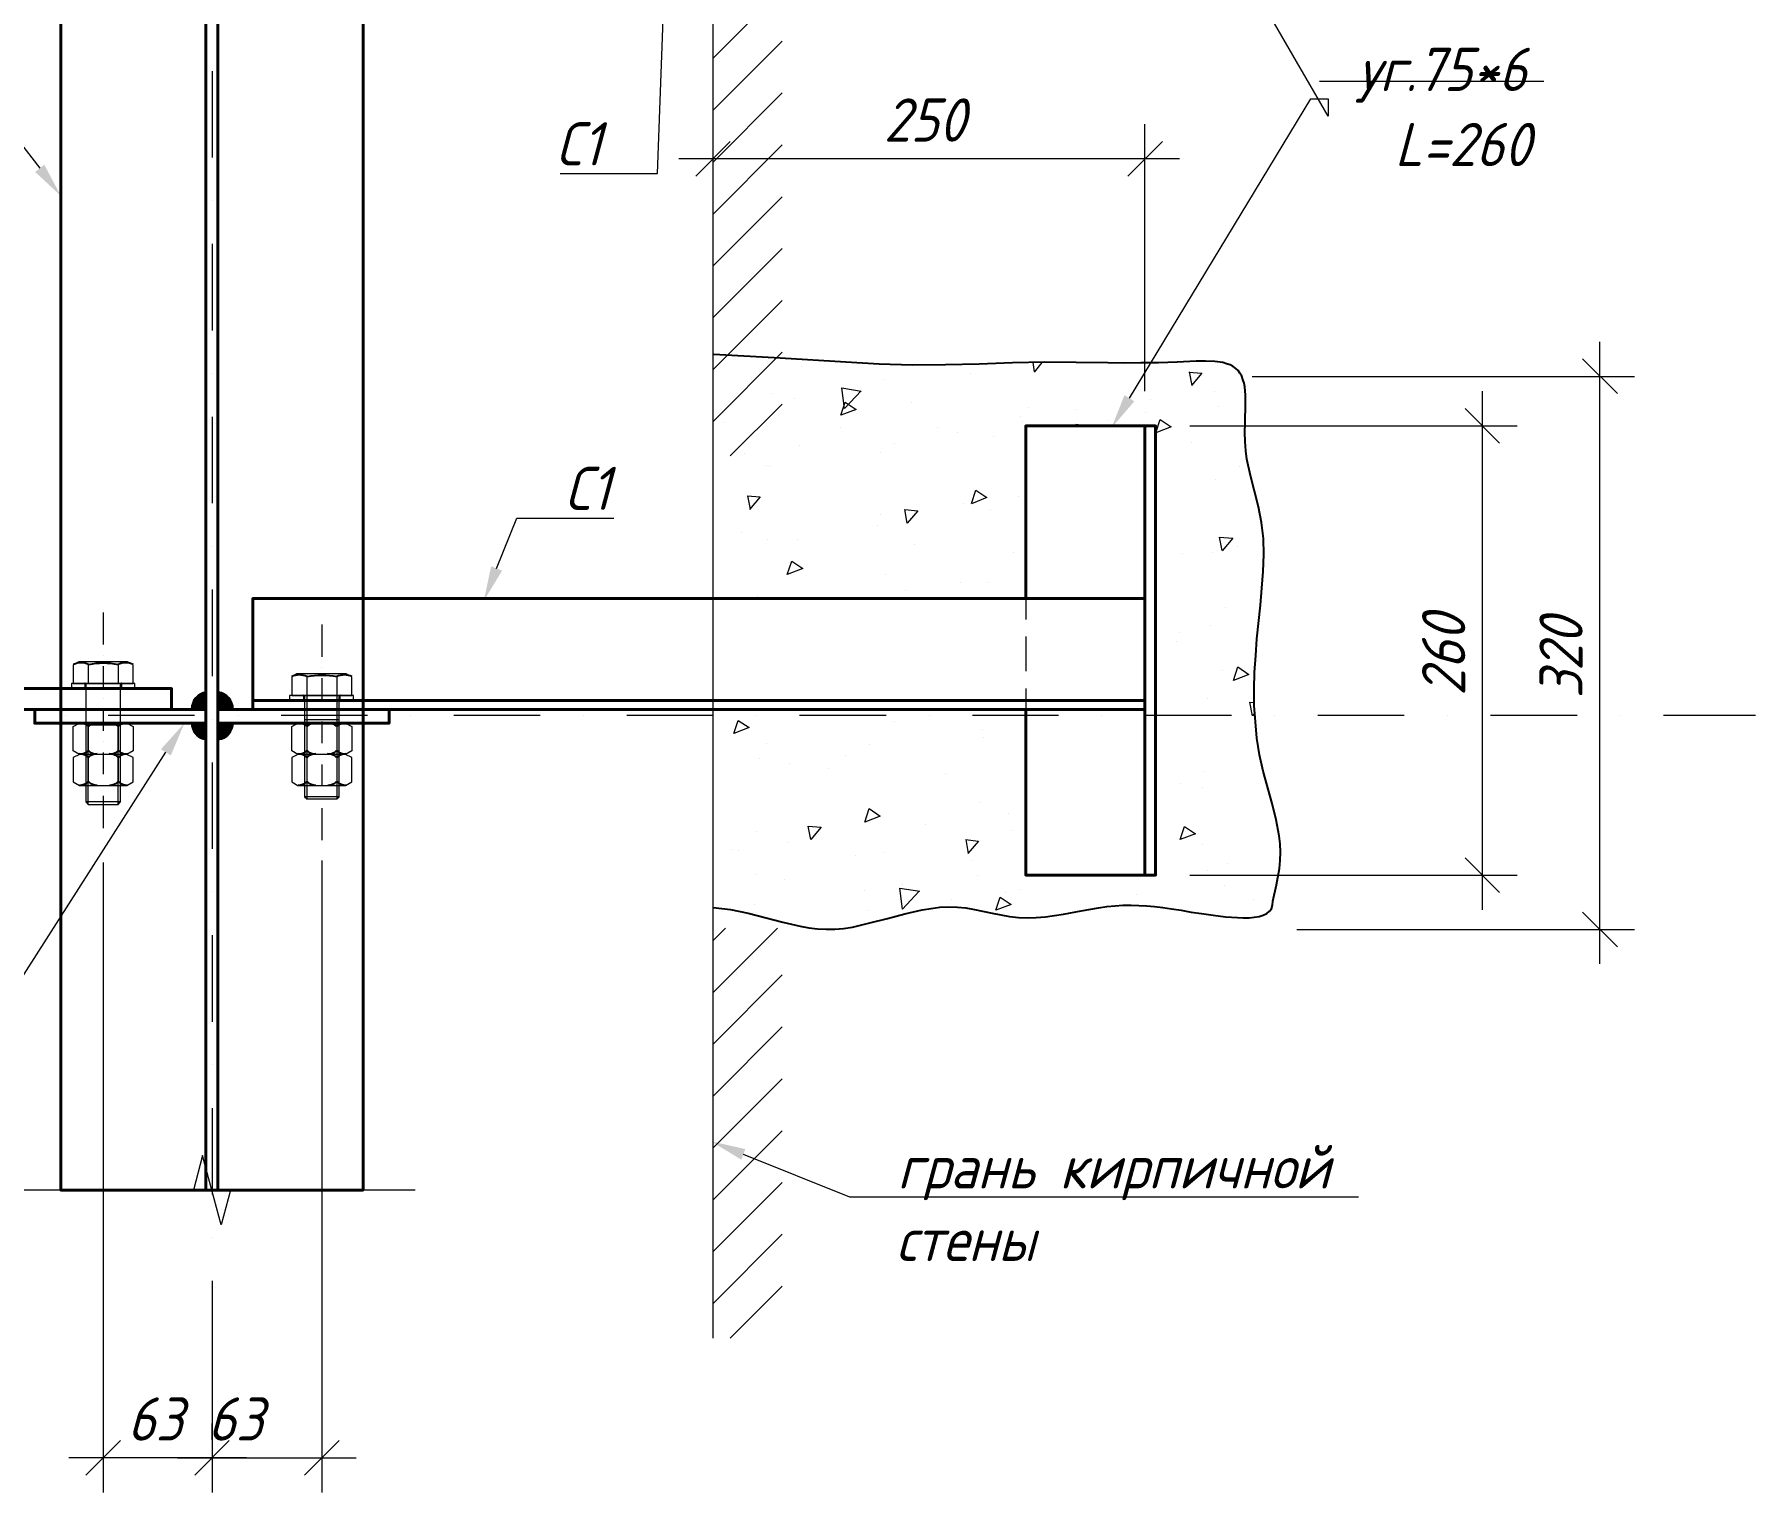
# Model space of a CAD drawing. Header units: millimetres. Extents: x 504091 to 2165846, y 135022 to 442887.
# Drawn here: x 902539 to 907519, y 276645 to 280862 of the extents above; entities that cross this region are included whole.
import ezdxf

# ---------------------------------------------------------------- set-up
doc = ezdxf.new("R2010")
doc.units = ezdxf.units.MM
for name, color, linetype in [('PDF _Геометрия', 7, 'Continuous'), ('PDF _Сплошная заливка', 7, 'Continuous'), ('PDF _Текст', 7, 'Continuous')]:
    doc.layers.add(name, color=color, linetype=linetype)
doc.styles.add('GOST 2.304_new', font='isocpeur.ttf', dxfattribs={"width": 0.9, "oblique": 15})

msp = doc.modelspace()

# ---------------------------------------------------------------- linework, layer by layer
at = {"layer": 'PDF _Геометрия', "lineweight": 40}
for points in [[(903035.3417, 277520.1293), (903035.3417, 282667.0966)], [(903070.2544, 277520.1293), (903070.2544, 282667.0966)], [(902615.3323, 281944.5111), (902615.3323, 277520.1293), (903490.2638, 277520.1293), (903490.2638, 281944.5111)], [(905407.2843, 278910.2865), (905407.2843, 278431.0314), (905782.8596, 278431.0314), (905782.8596, 279730.2042), (905407.2843, 279730.2042), (905407.2843, 279230.8479)], [(905752.1788, 279730.2042), (905752.1788, 278431.0314)], [(905752.1788, 278935.6775), (903170.7604, 278935.6775)]]:
    msp.add_lwpolyline(points, dxfattribs=at)
at = {"layer": 'PDF _Геометрия', "lineweight": 9}
for points in [[(904060.5034, 280460.1955), (904291.1383, 280460.1955), (904341.9203, 280460.1955), (904393.7603, 281878.9176)], [(905707.7445, 279810.6091), (906232.4919, 280676.019), (906282.2159, 280676.019), (906282.2159, 280626.295), (905827.2938, 281412.358)], [(904502.73, 279643.4517), (904502.73, 281352.0544)], [(904502.73, 280793.4524), (904702.6841, 280993.4065)], [(904502.73, 280643.2223), (904702.6841, 280843.1764)], [(901975.2675, 280718.3373), (902315.9301, 280718.3373), (902365.6541, 280718.3373), (902555.0287, 280475.0069)], [(903053.327, 280756.4238), (903053.327, 280506.7456)], [(906256.8249, 280726.801), (906906.4113, 280726.801)], [(904502.73, 280492.9922), (904702.6841, 280692.9463)], [(904552.454, 280552.2379), (904453.0059, 280452.7898)], [(904502.73, 280342.7621), (904702.6841, 280542.7163)], [(905702.4547, 280452.7898), (905802.9608, 280552.2379)], [(903053.327, 280381.9066), (903053.327, 280381.9066)], [(904502.73, 280192.532), (904702.6841, 280392.4862)], [(903053.327, 280257.0675), (903053.327, 280006.3313)], [(904502.73, 280043.3599), (904702.6841, 280243.314)], [(904502.73, 279893.1298), (904702.6841, 280093.084)], [(904502.73, 279742.8997), (904702.6841, 279942.8539)], [(907119.061, 279823.3046), (907018.5549, 279923.8106)], [(903053.327, 279881.4923), (903053.327, 279881.4923)], [(904759.8138, 279901.5935), (904759.8138, 279901.5935)], [(904995.7386, 279865.6229), (904995.7386, 279865.6229)], [(905246.4747, 279881.4923), (905246.4747, 279881.4923)], [(905321.5897, 279910.0572), (905321.5897, 279910.0572)], [(905427.3856, 279913.231), (905431.6174, 279886.7821)], [(905453.8345, 279913.231), (905431.6174, 279885.7241)], [(905879.1338, 279885.7241), (905917.2203, 279882.5502), (905886.5395, 279846.5797)], [(905880.1917, 279886.7821), (905887.5974, 279846.5797)], [(904675.1772, 279824.3625), (904675.1772, 279824.3625)], [(904931.2031, 279831.7682), (904882.537, 279779.9283), (904875.1313, 279840.2319), (904931.2031, 279830.7103)], [(904876.1893, 279818.0148), (904876.1893, 279818.0148)], [(905953.1909, 279829.6523), (905953.1909, 279829.6523)], [(904502.7299, 278277.6274), (904502.7299, 279784.1601)], [(904552.454, 279643.4517), (904702.6841, 279792.6238)], [(904737.5967, 279810.6091), (904737.5967, 279810.6091)], [(905076.1434, 279796.8556), (905076.1434, 279796.8556)], [(905415.748, 279782.0442), (905415.748, 279782.0442)], [(905552.2246, 279777.8124), (905552.2246, 279777.8124)], [(905754.2947, 279768.2907), (905754.2947, 279768.2907)], [(905768.0481, 279805.3193), (905768.0481, 279805.3193)], [(905963.7704, 279787.334), (905963.7704, 279787.334)], [(906778.3984, 279680.4802), (906678.9503, 279779.9283)], [(903053.327, 279756.6532), (903053.327, 279506.975)], [(904532.3528, 279739.7259), (904532.3528, 279739.7259)], [(904870.8995, 279725.9724), (904870.8995, 279725.9724)], [(905153.3743, 279724.9145), (905153.3743, 279724.9145)], [(905393.5309, 279756.6532), (905393.5309, 279756.6532)], [(905397.7627, 279741.8418), (905397.7627, 279741.8418)], [(905580.7895, 279730.2042), (905552.2246, 279734.4361)], [(905553.2826, 279735.494), (905553.2826, 279730.2042)], [(905643.2091, 279746.0736), (905643.2091, 279746.0736)], [(904752.4081, 279672.0165), (904752.4081, 279672.0165)], [(905027.4773, 279678.3643), (905027.4773, 279678.3643)], [(905210.5041, 279711.161), (905210.5041, 279711.161)], [(905314.184, 279698.4655), (905314.184, 279698.4655)], [(905887.5974, 279682.5961), (905887.5974, 279682.5961)], [(904592.6564, 279650.8574), (904592.6564, 279650.8574)], [(904988.3328, 279654.0312), (904988.3328, 279654.0312)], [(904657.1919, 279614.8868), (904657.1919, 279614.8868)], [(904666.7135, 279613.8288), (904666.7135, 279613.8288)], [(905786.0334, 279579.9742), (905786.0334, 279579.9742)], [(905956.3647, 279575.7423), (905956.3647, 279575.7423)], [(906027.2479, 279611.7129), (906027.2479, 279611.7129)], [(904601.1201, 279528.1342), (904639.2066, 279524.9603), (904608.5258, 279487.9318)], [(904602.178, 279528.1342), (904609.5838, 279488.9897)], [(905250.7065, 279505.9171), (905263.402, 279544.0036), (905295.1408, 279522.8444), (905250.7065, 279504.8591)], [(905385.0672, 279527.0762), (905385.0672, 279527.0762)], [(904986.2169, 279474.1783), (904986.2169, 279474.1783)], [(905226.3735, 279505.9171), (905226.3735, 279505.9171)], [(905305.7203, 279486.8738), (905305.7203, 279486.8738)], [(903876.4186, 279317.6005), (903934.6063, 279463.5987), (903985.3883, 279463.5987), (904216.0233, 279463.5987)], [(904585.2507, 279421.2804), (904585.2507, 279421.2804)], [(904979.8692, 279442.4396), (904979.8692, 279442.4396)], [(903053.327, 279382.1359), (903053.327, 279382.1359)], [(904659.3078, 279402.2372), (904659.3078, 279402.2372)], [(904748.1763, 279401.1792), (904748.1763, 279401.1792)], [(905086.723, 279387.4257), (905086.723, 279387.4257)], [(905975.408, 279369.4404), (905968.0023, 279408.5849), (906006.0888, 279405.411), (905975.408, 279368.3825)], [(906018.7843, 279382.1359), (906018.7843, 279382.1359)], [(905372.3717, 279363.0927), (905372.3717, 279363.0927)], [(905860.0905, 279360.9768), (905860.0905, 279360.9768)], [(905948.959, 279364.1507), (905948.959, 279364.1507)], [(905002.0863, 279299.6152), (905002.0863, 279299.6152)], [(905217.9098, 279276.3401), (905217.9098, 279276.3401)], [(905298.3146, 279276.3401), (905298.3146, 279276.3401)], [(903053.327, 279257.2968), (903053.327, 279006.5607)], [(904631.8009, 279236.1377), (904631.8009, 279236.1377)], [(904972.4635, 279230.8479), (904972.4635, 279230.8479)], [(905059.2161, 279255.1809), (905059.2161, 279255.1809)], [(905407.2843, 279230.8479), (905407.2843, 279170.5443)], [(902738.0554, 279190.6455), (902738.0554, 279097.5451)], [(905984.9296, 279204.3989), (905984.9296, 279204.3989)], [(903370.7145, 279155.7328), (903370.7145, 279062.6325)], [(905407.2843, 279120.8202), (905407.2843, 279020.3142)], [(905851.6269, 279131.3998), (905851.6269, 279131.3998)], [(905941.5533, 279152.559), (905941.5533, 279152.559)], [(905843.1632, 279107.0668), (905843.1632, 279107.0668)], [(902694.6792, 279039.3574), (902694.6792, 278985.4016)], [(902738.0554, 279065.8064), (902738.0554, 279065.8064)], [(902738.0554, 279035.1256), (902738.0554, 278972.706)], [(902781.4317, 279039.3574), (902781.4317, 278985.4016)], [(903370.7145, 279030.8937), (903370.7145, 279030.8937)], [(905977.5239, 279021.3722), (905977.5239, 279021.3722)], [(902685.1575, 278985.4016), (902685.1575, 278970.5902)], [(902688.3314, 278981.1697), (902688.3314, 278642.6231)], [(902787.7795, 278642.6231), (902787.7795, 278981.1697)], [(902790.9534, 278985.4016), (902790.9534, 278970.5902)], [(903327.3382, 279004.4448), (903327.3382, 278950.4889), (903327.3382, 278651.0867)], [(903370.7145, 279000.213), (903370.7145, 278937.7934)], [(903414.0908, 279004.4448), (903414.0908, 278950.4889), (903414.0908, 278651.0867)], [(905407.2843, 278970.5902), (905407.2843, 278910.2865)], [(902738.0554, 278940.9673), (902738.0554, 278940.9673)], [(903317.8166, 278950.4889), (903317.8166, 278935.6775)], [(903320.9905, 278946.2571), (903320.9905, 278657.4345)], [(903420.4386, 278657.4345), (903420.4386, 278946.2571)], [(903422.5545, 278950.4889), (903422.5545, 278935.6775)], [(905933.0896, 278942.0253), (905933.0896, 278942.0253)], [(906069.5663, 278899.7069), (906063.2185, 278891.2433), (906055.8128, 278931.4457), (906069.5663, 278930.3877)], [(902628.0277, 278893.3592), (902628.0277, 278893.3592)], [(902738.0554, 278910.2865), (902738.0554, 278847.867)], [(902752.8668, 278893.3592), (903002.545, 278893.3592)], [(903053.327, 278881.7216), (903053.327, 278881.7216)], [(903128.442, 278893.3592), (903128.442, 278893.3592)], [(903253.2811, 278893.3592), (903502.9593, 278893.3592)], [(903320.9905, 278880.6637), (903420.4386, 278880.6637)], [(903370.7145, 278906.0547), (903370.7145, 278906.0547)], [(903370.7145, 278875.3739), (903370.7145, 278812.9543)], [(903627.7984, 278893.3592), (903627.7984, 278893.3592)], [(903752.6375, 278893.3592), (904002.3156, 278893.3592)], [(904128.2127, 278893.3592), (904128.2127, 278893.3592)], [(904253.0518, 278893.3592), (904502.7299, 278893.3592)], [(904627.569, 278893.3592), (904627.569, 278893.3592)], [(904752.4081, 278893.3592), (905003.1442, 278893.3592)], [(905026.4193, 278874.3159), (905026.4193, 278874.3159)], [(905127.9833, 278893.3592), (905127.9833, 278893.3592)], [(905252.8224, 278893.3592), (905502.5006, 278893.3592)], [(905627.3396, 278893.3592), (905627.3396, 278893.3592)], [(905752.1787, 278893.3592), (906002.9149, 278893.3592)], [(906127.7539, 278893.3592), (906127.7539, 278893.3592)], [(906252.593, 278893.3592), (906502.2712, 278893.3592)], [(906627.1103, 278893.3592), (906627.1103, 278893.3592)], [(906751.9494, 278893.3592), (907002.6855, 278893.3592)], [(907127.5246, 278893.3592), (907127.5246, 278893.3592)], [(907252.3637, 278893.3592), (907518.9692, 278893.3592)], [(902688.3314, 278865.8523), (902787.7795, 278865.8523)], [(902694.6792, 278635.2174), (902694.6792, 278865.8523)], [(902694.6792, 278860.5625), (902694.6792, 278790.7372)], [(902781.4317, 278635.2174), (902781.4317, 278865.8523)], [(902781.4317, 278860.5625), (902781.4317, 278790.7372)], [(903327.3382, 278860.5625), (903327.3382, 278790.7372)], [(903414.0908, 278860.5625), (903414.0908, 278790.7372)], [(905282.4453, 278853.1568), (905282.4453, 278853.1568)], [(905285.6191, 278828.8237), (905285.6191, 278828.8237)], [(901882.1671, 277614.2876), (902119.1498, 277614.2876), (902169.9318, 277614.2876), (902918.9663, 278786.5054)], [(902694.6792, 278770.636), (902694.6792, 278700.8108)], [(902738.0554, 278816.1282), (902738.0554, 278816.1282)], [(902738.0554, 278785.4474), (902738.0554, 278723.0279)], [(902781.4317, 278770.636), (902781.4317, 278700.8108)], [(903327.3382, 278770.636), (903327.3382, 278700.8108)], [(903370.7145, 278781.2156), (903370.7145, 278781.2156)], [(903414.0908, 278770.636), (903414.0908, 278700.8108)], [(904656.1339, 278810.8384), (904656.1339, 278810.8384)], [(904884.6529, 278775.9258), (904884.6529, 278775.9258)], [(904956.5941, 278808.7225), (904956.5941, 278808.7225)], [(903053.327, 278756.8825), (903053.327, 278507.2044)], [(903370.7145, 278750.5348), (903370.7145, 278688.1152)], [(904636.0327, 278767.4621), (904636.0327, 278767.4621)], [(904724.9012, 278754.7666), (904724.9012, 278754.7666)], [(904837.0448, 278739.9552), (904837.0448, 278739.9552)], [(905175.5915, 278726.2018), (905175.5915, 278726.2018)], [(905925.6839, 278730.4336), (905925.6839, 278730.4336)], [(902738.0554, 278691.2891), (902738.0554, 278691.2891)], [(905853.7428, 278696.5789), (905853.7428, 278696.5789)], [(905918.2782, 278683.8834), (905918.2782, 278683.8834)], [(902738.0554, 278660.6083), (902738.0554, 278566.45)], [(903370.7145, 278656.3765), (903370.7145, 278656.3765)], [(903370.7145, 278624.6377), (903370.7145, 278531.5374)], [(905275.0396, 278641.5651), (905275.0396, 278641.5651)], [(904949.1884, 278597.1309), (904949.1884, 278597.1309)], [(905118.4617, 278578.0876), (905118.4617, 278578.0876)], [(905358.6183, 278609.8264), (905358.6183, 278609.8264)], [(904628.627, 278556.9284), (904628.627, 278556.9284)], [(904717.4955, 278525.1897), (904717.4955, 278525.1897)], [(905232.7212, 278533.6534), (905270.8077, 278529.4215), (905240.1269, 278493.4509)], [(905233.7792, 278533.6534), (905241.1849, 278493.4509)], [(905370.2558, 278559.0444), (905370.2558, 278559.0444)], [(904558.8018, 278504.0305), (904558.8018, 278504.0305)], [(904576.787, 278502.9726), (904576.787, 278502.9726)], [(904915.3337, 278488.1611), (904915.3337, 278488.1611)], [(904999.9704, 278495.5669), (904999.9704, 278495.5669)], [(905253.8804, 278474.4077), (905253.8804, 278474.4077)], [(905918.2782, 278518.8419), (905918.2782, 278518.8419)], [(906678.9503, 278480.7554), (906778.3984, 278380.2494)], [(904629.685, 278432.0894), (904629.685, 278432.0894)], [(905267.6338, 278431.0314), (905267.6338, 278431.0314)], [(905932.0317, 278444.7849), (905932.0317, 278444.7849)], [(905992.3353, 278464.8861), (905992.3353, 278464.8861)], [(903053.327, 278382.3653), (903053.327, 278382.3653)], [(904710.0898, 278417.2779), (904710.0898, 278417.2779)], [(904941.7827, 278385.5392), (904941.7827, 278385.5392)], [(905099.4185, 278384.4812), (905050.7524, 278332.6413), (905043.3467, 278392.9449), (905100.4764, 278384.4812)], [(905049.6944, 278402.4665), (905049.6944, 278402.4665)], [(905350.1546, 278380.2494), (905350.1546, 278380.2494)], [(905388.2411, 278388.7131), (905388.2411, 278388.7131)], [(905726.7878, 278373.9016), (905726.7878, 278373.9016)], [(905982.8137, 278400.3506), (905982.8137, 278400.3506)], [(904621.2213, 278345.3368), (904621.2213, 278345.3368)], [(904951.3043, 278327.3515), (904951.3043, 278327.3515)], [(905191.4608, 278359.0902), (905191.4608, 278359.0902)], [(905612.5283, 278336.8731), (905612.5283, 278336.8731)], [(906066.3924, 278360.1482), (906066.3924, 278360.1482)], [(907018.5549, 278324.1776), (907119.061, 278223.6716)], [(904502.73, 278241.6569), (904538.7005, 278277.6274)], [(904502.73, 278091.4268), (904688.9306, 278277.6274)], [(904502.73, 277091.6561), (904502.73, 278277.6274)], [(903053.327, 278257.5262), (903053.327, 278006.7901)], [(904502.73, 277942.2546), (904702.6841, 278142.2088)], [(904502.73, 277792.0246), (904702.6841, 277991.9787)], [(903053.327, 277881.951), (903053.327, 277881.951)], [(904502.73, 277641.7945), (904702.6841, 277841.7486)], [(903053.327, 277757.1119), (903053.327, 277507.4337)], [(904502.73, 277491.5644), (904702.6841, 277691.5185)], [(903640.4939, 277520.1293), (903106.2249, 277520.1293), (903079.776, 277419.6232), (903025.8201, 277619.5773), (902999.3712, 277520.1293), (902466.1602, 277520.1293)], [(904589.4825, 277623.8092), (904897.3484, 277500.0281), (904947.0725, 277500.0281), (906370.0264, 277500.0281)], [(904502.73, 277342.3923), (904702.6841, 277542.3464)], [(903053.327, 277382.5946), (903053.327, 277382.5946)], [(904502.73, 277192.1622), (904702.6841, 277392.1163)], [(903053.327, 277257.7556), (903053.327, 277047.2219)], [(904552.454, 277091.6561), (904702.6841, 277241.8862)], [(902787.7795, 276795.4278), (902688.3314, 276695.9797)], [(903320.9905, 276695.9797), (903420.4386, 276795.4278)]]:
    msp.add_lwpolyline(points, dxfattribs=at)
at = {"layer": 'PDF _Геометрия', "lineweight": 15}
for points in [[(904502.73, 279830.7103), (904502.73, 280603.0199)], [(905752.1788, 279830.7103), (905752.1788, 280603.0199)], [(905852.6848, 280502.5138), (904403.2819, 280502.5138)], [(907068.279, 278173.9475), (907068.279, 279973.5347)], [(906062.1606, 279873.0286), (907168.785, 279873.0286)], [(906728.6743, 278330.5254), (906728.6743, 279830.7103)], [(905882.3076, 279730.2042), (906829.1804, 279730.2042)], [(903370.7145, 278473.3497), (903370.7145, 276645.1977)], [(902738.0554, 278467.002), (902738.0554, 276645.1977)], [(905882.3076, 278431.0314), (906829.1804, 278431.0314)], [(906191.2315, 278273.3956), (907168.785, 278273.3956)], [(903053.327, 277080.0186), (903053.327, 276645.1977)], [(903053.327, 276797.5437), (903053.327, 276845.1518)], [(903152.7751, 276745.7038), (902638.6074, 276745.7038)], [(902952.821, 276745.7038), (903470.1626, 276745.7038)]]:
    msp.add_lwpolyline(points, dxfattribs=at)
at = {"layer": 'PDF _Геометрия', "lineweight": 25}
msp.add_lwpolyline([(904502.7299, 278336.8731), (904528.1209, 278334.7572), (904553.5119, 278331.5833), (904604.2939, 278321.0037), (904704.8, 278294.5547), (904754.524, 278282.9172), (904779.915, 278278.6854), (904805.306, 278275.5115), (904829.6391, 278274.4535), (904855.0301, 278274.4535), (904880.4211, 278276.5694), (904905.8121, 278280.8013), (904956.5941, 278292.4388), (905007.3761, 278305.1343), (905057.1001, 278318.8878), (905107.8821, 278330.5253), (905133.2731, 278334.7572), (905158.6641, 278337.931), (905184.0551, 278338.989), (905209.4461, 278337.931), (905233.7791, 278335.8151), (905259.1701, 278331.5833), (905309.9521, 278321.0037), (905360.7341, 278311.4821), (905386.1251, 278308.3082), (905411.5161, 278307.2502), (905437.9651, 278308.3082), (905464.4141, 278310.4241), (905516.254, 278317.8298), (905568.094, 278327.3514), (905617.818, 278335.8151), (905642.1511, 278340.0469), (905666.4841, 278342.1629), (905688.7012, 278344.2788), (905711.9763, 278344.2788), (905756.4106, 278342.1629), (905779.6856, 278340.0469), (905804.0187, 278336.8731), (905829.4097, 278333.6992), (905856.9166, 278329.4674), (905885.4815, 278324.1776), (905916.1623, 278319.9457), (905950.0169, 278314.6559), (905984.9296, 278310.4241), (906019.8422, 278308.3082), (906036.7695, 278307.2502), (906053.6969, 278307.2502), (906068.5083, 278309.3662), (906082.2617, 278311.4821), (906093.8993, 278314.6559), (906104.4789, 278319.9457), (906112.9425, 278326.2935), (906118.2323, 278333.6992), (906121.4062, 278344.2788), (906122.4642, 278355.9163), (906133.0437, 278402.4665), (906141.5074, 278450.0746), (906143.6233, 278473.3497), (906144.6813, 278497.6827), (906143.6233, 278520.9578), (906140.4494, 278544.2329), (906131.9858, 278590.7831), (906120.3482, 278638.3912), (906093.8993, 278731.4915), (906083.3197, 278779.0997), (906075.914, 278826.7078), (906071.6822, 278874.3159), (906068.5083, 278921.924), (906068.5083, 278969.5322), (906069.5662, 279017.1403), (906072.7401, 279065.8064), (906075.914, 279114.4725), (906086.4936, 279211.8046), (906090.7254, 279260.4707), (906093.8993, 279309.1368), (906096.0152, 279357.8029), (906094.9572, 279404.353), (906089.6674, 279450.9032), (906081.2038, 279496.3954), (906057.9287, 279586.3219), (906047.3491, 279633.93), (906044.1752, 279658.263), (906042.0593, 279684.712), (906041.0014, 279711.161), (906042.0593, 279738.6679), (906043.1173, 279793.6817), (906043.1173, 279819.0727), (906041.0014, 279843.4058), (906038.8854, 279853.9853), (906035.7116, 279864.5649), (906032.5377, 279874.0865), (906027.2479, 279882.5502), (906021.9581, 279889.9559), (906015.6104, 279896.3037), (906007.1467, 279901.5935), (905998.683, 279906.8833), (905988.1034, 279910.0571), (905977.5239, 279913.231), (905954.2488, 279916.4049), (905927.7998, 279917.4628), (905900.2929, 279917.4628), (905845.2791, 279914.289), (905791.3232, 279912.173), (905740.5412, 279912.173), (905691.8751, 279911.1151), (905645.3249, 279912.173), (905553.2826, 279913.231), (905462.2981, 279914.289), (905369.1978, 279912.173), (905272.9236, 279908.9992), (905175.5914, 279906.8833), (905079.3172, 279905.8253), (904983.043, 279908.9992), (904886.7688, 279914.289), (904696.3363, 279925.9265), (904504.8458, 279936.5061)], dxfattribs=at)
at = {"layer": 'PDF _Геометрия', "lineweight": 9}
for points in [[(904871.9574, 279760.885), (904884.6529, 279798.9715), (904916.3917, 279777.8124)], [(905783.9175, 279710.103), (905796.613, 279748.1895), (905828.3518, 279727.0304)], [(905064.5058, 279448.7873), (905057.1001, 279487.9318), (905095.1866, 279484.7579)], [(904717.4955, 279300.6732), (904730.191, 279338.7597), (904761.9298, 279317.6005)], [(902824.808, 279039.3574), (902808.9387, 279047.8211), (902667.1722, 279047.8211), (902651.3029, 279039.3574), (902651.3029, 278985.4016), (902824.808, 278985.4016)], [(906008.2047, 278993.8652), (906020.9002, 279033.0097), (906052.6389, 279010.7926)], [(902646.0131, 278985.4016), (902646.0131, 278970.5902), (902830.0978, 278970.5902), (902830.0978, 278985.4016)], [(903457.4671, 279004.4448), (903441.5977, 279012.9085), (903298.7734, 279012.9085), (903283.962, 279004.4448), (903283.962, 278950.4889), (903457.4671, 278950.4889)], [(903277.6142, 278950.4889), (903277.6142, 278935.6775), (903462.7569, 278935.6775), (903462.7569, 278950.4889)], [(902651.3029, 278770.636), (902651.3029, 278700.8108), (902669.2882, 278690.2312), (902806.8227, 278690.2312), (902824.808, 278700.8108), (902824.808, 278770.636), (902806.8227, 278780.1576), (902669.2882, 278780.1576), (902651.3029, 278790.7372), (902651.3029, 278860.5625), (902669.2882, 278870.0841), (902806.8227, 278870.0841), (902824.808, 278860.5625), (902824.808, 278790.7372), (902806.8227, 278780.1576), (902669.2882, 278780.1576)], [(903283.962, 278770.636), (903283.962, 278700.8108), (903300.8893, 278690.2312), (903439.4818, 278690.2312), (903457.4671, 278700.8108), (903457.4671, 278770.636), (903439.4818, 278780.1576), (903300.8893, 278780.1576), (903283.962, 278790.7372), (903283.962, 278860.5625), (903300.8893, 278870.0841), (903439.4818, 278870.0841), (903457.4671, 278860.5625), (903457.4671, 278790.7372), (903439.4818, 278780.1576), (903300.8893, 278780.1576)], [(904563.0336, 278840.4613), (904575.7291, 278878.5478), (904607.4678, 278857.3886)], [(902781.4317, 278635.2174), (902787.7795, 278642.6231), (902688.3314, 278642.6231), (902694.6792, 278635.2174)], [(903414.0908, 278651.0867), (903420.4386, 278657.4345), (903320.9905, 278657.4345), (903327.3382, 278651.0867)], [(904941.7827, 278584.4354), (904954.4782, 278623.5798), (904986.2169, 278601.3627)], [(904785.2048, 278533.6534), (904777.7991, 278572.7978), (904815.8856, 278569.6239)], [(905853.7428, 278533.6534), (905866.4383, 278571.7399), (905898.177, 278550.5807)], [(905320.5318, 278329.4674), (905333.2273, 278367.5539), (905364.966, 278346.3947)], [(903003.603, 276695.9797), (903103.0511, 276795.4278)]]:
    msp.add_lwpolyline(points, close=True, dxfattribs=at)
at = {"layer": 'PDF _Геометрия', "lineweight": 40}
for points in [[(905752.1788, 278910.2865), (903170.7604, 278910.2865), (903170.7604, 279230.8479), (905752.1788, 279230.8479)], [(902140.309, 278970.5902), (902935.8937, 278970.5902), (902935.8937, 278910.2865), (902140.309, 278910.2865)], [(902540.2172, 278910.2865), (903035.3417, 278910.2865), (903035.3417, 278870.0841), (902540.2172, 278870.0841)], [(903565.3789, 278910.2865), (903070.2544, 278910.2865), (903070.2544, 278870.0841), (903565.3789, 278870.0841)]]:
    msp.add_lwpolyline(points, close=True, dxfattribs=at)
at = {"layer": 'PDF _Геометрия', "lineweight": 25}
for points in [[(902720.8946, 278871.141, 0.190367598), (902695.2732, 278861.199, 0.190394413), (902669.5214, 278871.1406)], [(902807.6472, 278871.141, 0.190367598), (902781.8954, 278861.1994, 0.190394413), (902756.274, 278871.1406)], [(903353.5537, 278871.141, 0.190384758), (903327.9312, 278861.199, 0.190411574), (903302.1805, 278871.1406)], [(903413.6259, 278771.2725, 0.190411574), (903387.8751, 278781.2141, 0.190384758), (903413.6261, 278791.1583)], [(903414.5558, 278791.1587, 0.190411574), (903440.3063, 278781.2145, 0.190384758), (903414.5556, 278771.2729)], [(902669.5216, 278691.2902, 0.190367598), (902695.2734, 278701.2318, 0.190394413), (902720.8948, 278691.2906)], [(902756.2742, 278691.2902, 0.190367598), (902781.8957, 278701.2323, 0.190394413), (902807.6474, 278691.2906)], [(903302.1807, 278691.2902, 0.190384758), (903327.9314, 278701.2318, 0.190411574), (903353.5539, 278691.2906)]]:
    msp.add_lwpolyline(points, format="xyb", dxfattribs=at)
for points in [[(902720.8946, 278781.2145, 0.190367598), (902695.2732, 278771.2725, 0.190394413), (902669.5214, 278781.2141, 0.190367598), (902695.2734, 278791.1583, 0.190394413)], [(902781.8957, 278791.1587, 0.190394413), (902807.6472, 278781.2145, 0.190367598), (902781.8954, 278771.2729, 0.190394413), (902756.274, 278781.2141, 0.190367598)], [(903353.5537, 278781.2145, 0.190384758), (903327.9312, 278771.2725, 0.190411574), (903302.1805, 278781.2141, 0.190384758), (903327.9314, 278791.1583, 0.190411574)]]:
    msp.add_lwpolyline(points, format="xyb", close=True, dxfattribs=at)
for centre, radius, start, end in [((902674.0489, 278989.1014), 55.5457, 66.864107, 113.135893), ((902738.5842, 278828.2629), 215.3259, 78.3703467, 101.6296533), ((902803.1198, 278989.1014), 55.5457, 66.864107, 113.135893), ((902684.6286, 278981.6987), 3.7028, 359.9999292, 90.0000708), ((902792.5403, 278981.6987), 3.7028, 89.9999294, 180.0000707), ((903305.65, 278954.1887), 55.5457, 66.864107, 113.135893), ((903371.2433, 278793.3607), 215.3155, 78.3700651, 101.6299349), ((903435.7789, 278954.1887), 55.5457, 66.864107, 113.135893), ((903042.2196, 278911.8727), 48.1382, 97.3840409, 180.7849039), ((903065.4941, 278911.8738), 48.1365, 359.2194416, 82.6174772), ((903317.2883, 278946.7868), 3.7022, 359.9894495, 90.0105505), ((903425.1987, 278946.7868), 3.7022, 89.9894497, 180.0105505), ((903042.2179, 278870.6128), 48.1365, 179.2194416, 262.6174772), ((903065.4924, 278870.6138), 48.1382, 277.3840409, 0.7849039), ((903388.1709, 278833.5863), 37.5554, 47.3283556, 90.4512565), ((903440.0124, 278833.5818), 37.5604, 89.551709, 132.668679), ((903388.1692, 278728.8494), 37.5604, 269.551709, 312.668679), ((903440.0107, 278728.8449), 37.5554, 227.3283556, 270.4512565)]:
    msp.add_arc(centre, radius, start, end, dxfattribs=at)
at = {"layer": 'PDF _Сплошная заливка', "lineweight": 20, "transparency": 33554559}
for points in [[(902567.7242, 280485.5865), (902615.3323, 280395.66), (902541.2752, 280464.4273)], [(905721.498, 279801.0875), (905655.9046, 279724.9145), (905692.9331, 279819.0727)], [(903892.288, 279311.2527), (903839.3901, 279224.5002), (903860.5492, 279323.9482)], [(902993.0234, 278910.2865), (902994.0814, 278919.8082), (902994.0814, 278910.2865)], [(902994.0814, 278919.8082), (902996.1973, 278928.2718), (902996.1973, 278910.2865)], [(902994.0814, 278919.8082), (902994.0814, 278910.2865), (902996.1973, 278910.2865)], [(902996.1973, 278928.2718), (903000.4291, 278935.6775), (903000.4291, 278910.2865)], [(902996.1973, 278928.2718), (902996.1973, 278910.2865), (903000.4291, 278910.2865)], [(903000.4291, 278935.6775), (903005.7189, 278943.0832), (903005.7189, 278910.2865)], [(903000.4291, 278935.6775), (903000.4291, 278910.2865), (903005.7189, 278910.2865)], [(903005.7189, 278943.0832), (903012.0667, 278949.431), (903012.0667, 278910.2865)], [(903005.7189, 278943.0832), (903005.7189, 278910.2865), (903012.0667, 278910.2865)], [(903012.0667, 278949.431), (903018.4144, 278953.6628), (903018.4144, 278910.2865)], [(903012.0667, 278949.431), (903012.0667, 278910.2865), (903018.4144, 278910.2865)], [(903018.4144, 278953.6628), (903026.8781, 278956.8367), (903026.8781, 278910.2865)], [(903018.4144, 278953.6628), (903018.4144, 278910.2865), (903026.8781, 278910.2865)], [(903035.3417, 278910.2865), (903026.8781, 278956.8367), (903035.3417, 278958.9526)], [(903026.8781, 278956.8367), (903026.8781, 278910.2865), (903035.3417, 278910.2865)], [(903071.3123, 278910.2865), (903071.3123, 278958.9526), (903079.776, 278910.2865)], [(903071.3123, 278958.9526), (903079.776, 278910.2865), (903079.776, 278956.8367)], [(903079.776, 278910.2865), (903079.776, 278956.8367), (903088.2397, 278910.2865)], [(903079.776, 278956.8367), (903088.2397, 278910.2865), (903088.2397, 278953.6628)], [(903088.2397, 278910.2865), (903088.2397, 278953.6628), (903094.5874, 278910.2865)], [(903088.2397, 278953.6628), (903094.5874, 278910.2865), (903094.5874, 278949.431)], [(903094.5874, 278910.2865), (903094.5874, 278949.431), (903100.9352, 278910.2865)], [(903094.5874, 278949.431), (903100.9352, 278910.2865), (903100.9352, 278943.0832)], [(903100.9352, 278910.2865), (903100.9352, 278943.0832), (903106.2249, 278910.2865)], [(903100.9352, 278943.0832), (903106.2249, 278910.2865), (903106.2249, 278935.6775)], [(903106.2249, 278910.2865), (903106.2249, 278935.6775), (903110.4568, 278910.2865)], [(903106.2249, 278935.6775), (903110.4568, 278910.2865), (903110.4568, 278928.2718)], [(903110.4568, 278910.2865), (903110.4568, 278928.2718), (903112.5727, 278910.2865)], [(903110.4568, 278928.2718), (903112.5727, 278910.2865), (903112.5727, 278919.8082)], [(903112.5727, 278910.2865), (903112.5727, 278919.8082), (903113.6307, 278910.2865)], [(902905.2129, 278794.9691), (902972.9222, 278870.0841), (902933.7777, 278776.9838)], [(902993.0234, 278870.0841), (902994.0814, 278870.0841), (902994.0814, 278861.6204)], [(902994.0814, 278870.0841), (902994.0814, 278861.6204), (902996.1973, 278853.1568)], [(902994.0814, 278870.0841), (902996.1973, 278870.0841), (902996.1973, 278853.1568)], [(902996.1973, 278870.0841), (902996.1973, 278853.1568), (903000.4291, 278845.7511)], [(902996.1973, 278870.0841), (903000.4291, 278870.0841), (903000.4291, 278845.7511)], [(903000.4291, 278870.0841), (903000.4291, 278845.7511), (903005.7189, 278838.3454)], [(903000.4291, 278870.0841), (903005.7189, 278870.0841), (903005.7189, 278838.3454)], [(903005.7189, 278870.0841), (903005.7189, 278838.3454), (903012.0667, 278831.9976)], [(903005.7189, 278870.0841), (903012.0667, 278870.0841), (903012.0667, 278831.9976)], [(903012.0667, 278870.0841), (903012.0667, 278831.9976), (903018.4144, 278827.7658)], [(903012.0667, 278870.0841), (903018.4144, 278870.0841), (903018.4144, 278827.7658)], [(903018.4144, 278870.0841), (903018.4144, 278827.7658), (903026.8781, 278823.5339)], [(903018.4144, 278870.0841), (903026.8781, 278870.0841), (903026.8781, 278823.5339)], [(903026.8781, 278870.0841), (903026.8781, 278823.5339), (903035.3417, 278822.476)], [(903035.3417, 278822.476), (903026.8781, 278870.0841), (903035.3417, 278870.0841)], [(903071.3123, 278822.476), (903071.3123, 278870.0841), (903079.776, 278823.5339)], [(903071.3123, 278870.0841), (903079.776, 278823.5339), (903079.776, 278870.0841)], [(903079.776, 278823.5339), (903079.776, 278870.0841), (903088.2397, 278827.7658)], [(903079.776, 278870.0841), (903088.2397, 278827.7658), (903088.2397, 278870.0841)], [(903088.2397, 278827.7658), (903088.2397, 278870.0841), (903094.5874, 278831.9976)], [(903088.2397, 278870.0841), (903094.5874, 278831.9976), (903094.5874, 278870.0841)], [(903094.5874, 278831.9976), (903094.5874, 278870.0841), (903100.9352, 278838.3454)], [(903094.5874, 278870.0841), (903100.9352, 278838.3454), (903100.9352, 278870.0841)], [(903100.9352, 278838.3454), (903100.9352, 278870.0841), (903106.2249, 278845.7511)], [(903100.9352, 278870.0841), (903106.2249, 278845.7511), (903106.2249, 278870.0841)], [(903106.2249, 278845.7511), (903106.2249, 278870.0841), (903110.4568, 278853.1568)], [(903106.2249, 278870.0841), (903110.4568, 278853.1568), (903110.4568, 278870.0841)], [(903110.4568, 278853.1568), (903110.4568, 278870.0841), (903112.5727, 278861.6204)], [(903110.4568, 278870.0841), (903112.5727, 278861.6204), (903112.5727, 278870.0841)], [(903112.5727, 278861.6204), (903112.5727, 278870.0841), (903113.6307, 278870.0841)], [(904584.1928, 277607.9398), (904497.4402, 277660.8377), (904595.8303, 277638.6206)]]:
    msp.add_solid(points, dxfattribs=at)

# ---------------------------------------------------------------- texts
at = {"layer": 'PDF _Текст', "lineweight": 20, "attachment_point": 7, "style": 'GOST 2.304_new'}
for s, insert, char_height in [('уг.75*6', (906366.8526, 280664.6687), 124.98688), ('250', (904996.7965, 280552.2379), 124.9872), ('С1', (904047.8079, 280483.4553), 124.98688), ('L=260', (906474.7643, 280481.3394), 124.98688), ('С1', (904073.1989, 279486.8586), 124.98688), ('грань кирпичной', (905035.941, 277490.7236), 124.986882), ('стены', (905032.7671, 277314.9553), 124.98688), ('63 63', (902807.8807, 276795.4278), 124.9872)]:
    msp.add_mtext(s, dxfattribs=dict(at, insert=insert, char_height=char_height))
at = {"layer": 'PDF _Текст', "lineweight": 20, "char_height": 124.9872, "attachment_point": 7, "rotation": 90, "style": 'GOST 2.304_new'}
for s, insert in [('260', (906678.9503, 278949.431)), ('320', (907018.5549, 278942.0253))]:
    msp.add_mtext(s, dxfattribs=dict(at, insert=insert))

doc.saveas('drawing.dxf')
